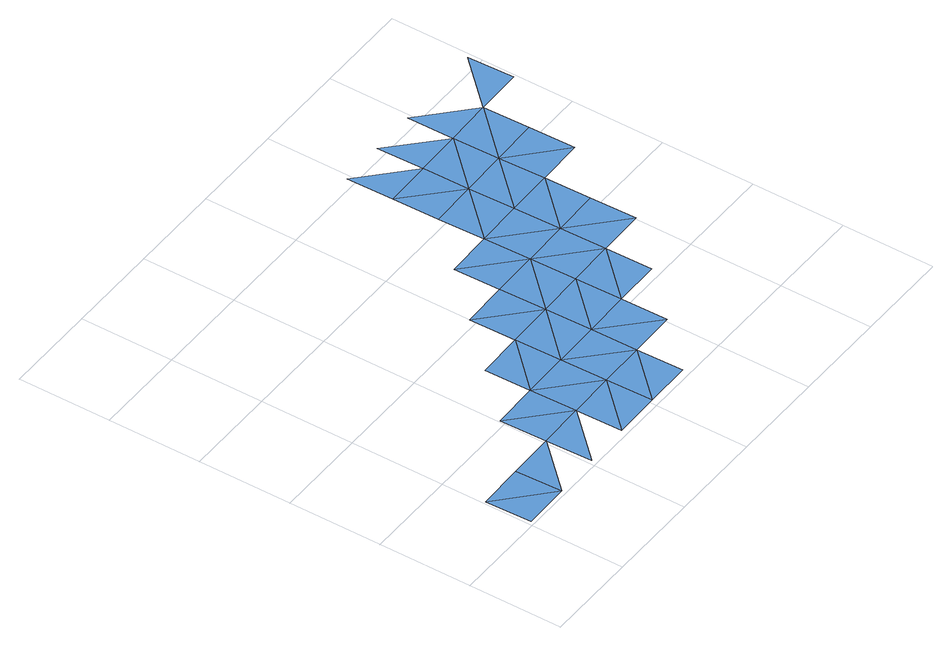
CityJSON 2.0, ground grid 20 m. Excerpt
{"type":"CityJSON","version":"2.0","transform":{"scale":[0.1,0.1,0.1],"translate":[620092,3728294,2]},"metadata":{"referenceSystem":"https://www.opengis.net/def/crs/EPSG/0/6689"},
"CityObjects":{
"waterbody1":{"type":"WaterBody","attributes":{"name":"福岡県津波浸水想定図","class":"1140","function":"2","WaterBodyTsunamiRiskAttribute.description":"1","WaterBodyTsunamiRiskAttribute.rank":"4"},"geometry":[{"type":"MultiSurface","lod":"1","boundaries":[[[0,1,2]],[[1,3,2]],[[1,4,3]],[[5,4,6]],[[7,4,5]],[[8,7,5]],[[9,8,5]],[[10,8,9]],[[11,8,12]],[[8,10,12]],[[12,10,13]],[[14,12,13]],[[10,15,13]],[[16,14,13]],[[13,15,17]],[[13,18,16]],[[17,18,13]],[[18,19,16]],[[15,20,17]],[[21,19,18]],[[18,22,21]],[[22,23,21]],[[21,24,25]],[[25,24,26]],[[21,23,24]],[[26,27,28]],[[26,24,27]],[[29,24,23]],[[23,22,30]],[[30,29,23]],[[22,31,30]],[[24,32,27]],[[33,27,32]],[[24,29,32]]]}]},
"waterbody2":{"type":"WaterBody","attributes":{"name":"福岡県津波浸水想定図","class":"1140","function":"2","WaterBodyTsunamiRiskAttribute.description":"1","WaterBodyTsunamiRiskAttribute.rank":"3"},"geometry":[{"type":"MultiSurface","lod":"1","boundaries":[[[5,34,9]],[[9,34,35]],[[36,10,9]],[[15,10,36]],[[20,37,17]],[[17,37,18]],[[20,38,37]],[[18,37,22]],[[39,29,30]],[[39,40,29]],[[32,29,41]],[[42,32,41]],[[29,40,41]]]}]},
"waterbody3":{"type":"WaterBody","attributes":{"name":"福岡県津波浸水想定図","class":"1140","function":"2","WaterBodyTsunamiRiskAttribute.description":"1","WaterBodyTsunamiRiskAttribute.rank":"1"},"geometry":[{"type":"MultiSurface","lod":"1","boundaries":[[[35,36,9]],[[43,36,35]]]}]},
"waterbody4":{"type":"WaterBody","attributes":{"name":"福岡県津波浸水想定図","class":"1140","function":"2","WaterBodyTsunamiRiskAttribute.description":"1","WaterBodyTsunamiRiskAttribute.rank":"2"},"geometry":[{"type":"MultiSurface","lod":"1","boundaries":[[[44,15,36]],[[15,44,20]],[[22,37,45]],[[22,45,31]],[[41,46,47]]]}]}
},
"vertices":[
[8,7,7],[108,9,7],[6,107,6],[106,109,6],[206,111,6],[306,113,6],[208,11,7],[204,211,6],[304,213,6],[406,115,6],[404,215,6],[302,312,6],[402,314,6],[502,316,6],[400,414,6],[504,216,6],[500,416,6],[602,318,6],[600,418,6],[498,516,6],[604,218,6],[598,518,6],[700,420,6],[698,520,6],[696,620,5],[596,618,5],[594,718,5],[694,720,5],[592,818,5],[796,622,5],[798,522,6],[800,422,6],[794,722,5],[692,820,5],
[308,13,6],[408,15,6],[506,116,6],[702,320,6],[704,220,6],[898,524,6],[896,624,6],[894,724,6],[792,822,5],
[508,16,6],
[606,118,6],[802,322,6],[994,726,6],[992,826,5]
]}
